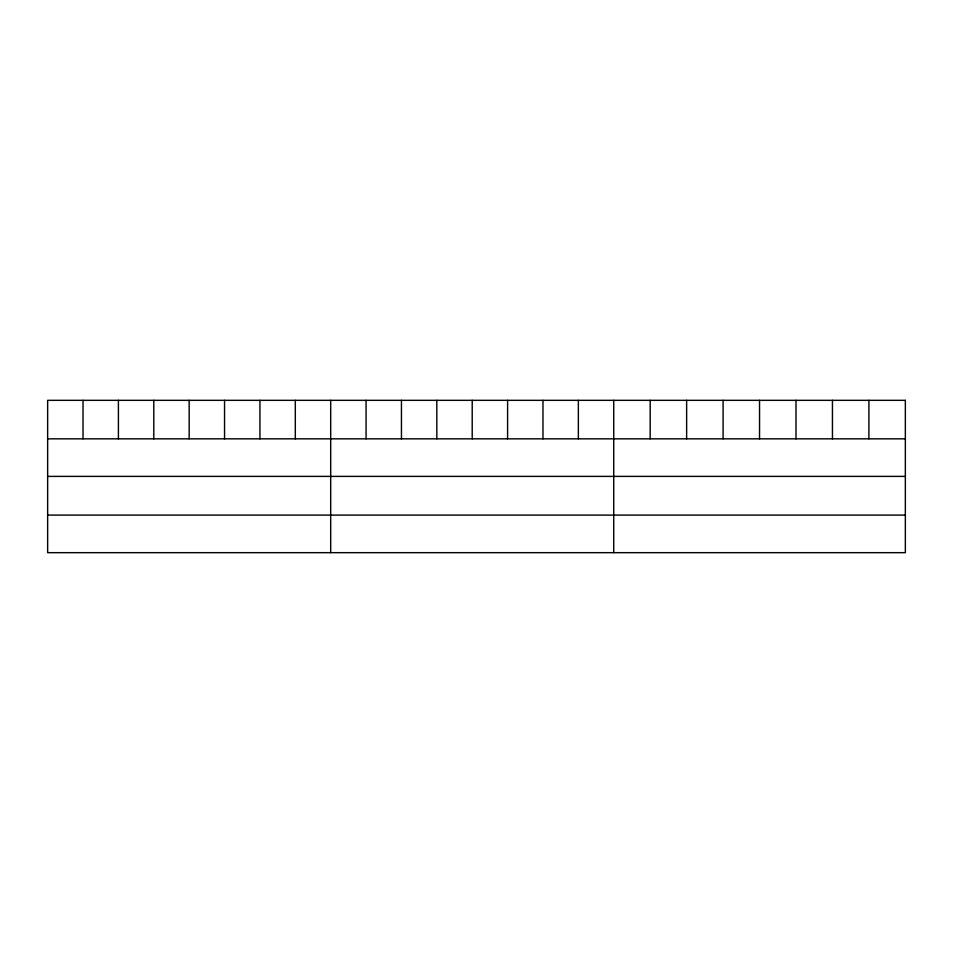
<?xml version="1.0" encoding="UTF-8"?>
<svg xmlns="http://www.w3.org/2000/svg" width="953" height="953" viewBox="0 0 953 953"><rect width="100%" height="100%" fill="white"/><g stroke="black" fill="none" stroke-linecap="round" stroke-linejoin="round"><path stroke-width="1.43" d="M47.65 438.833L905.35 438.833M47.65 476.393L905.35 476.393M47.65 515.096L905.35 515.096M868.898 400.331L868.898 438.833M832.445 400.331L832.445 438.833M795.993 400.331L795.993 438.833M759.541 400.331L759.541 438.833M723.089 400.331L723.089 438.833M686.636 400.331L686.636 438.833M650.184 400.331L650.184 438.833M613.732 400.331L613.732 552.669M578.352 400.331L578.352 438.833M542.972 400.331L542.972 438.833M507.592 400.331L507.592 438.833M472.211 400.331L472.211 438.833M436.831 400.331L436.831 438.833M401.451 400.331L401.451 438.833M366.071 400.331L366.071 438.833M330.691 400.331L330.691 552.669M295.311 400.331L295.311 438.833M259.931 400.331L259.931 438.833M224.551 400.331L224.551 438.833M189.171 400.331L189.171 438.833M153.79 400.331L153.79 438.833M118.41 400.331L118.41 438.833M83.03 400.331L83.03 438.833M905.35 400.331L47.65 400.331L47.65 552.669L905.35 552.669L905.35 400.331"/></g></svg>
